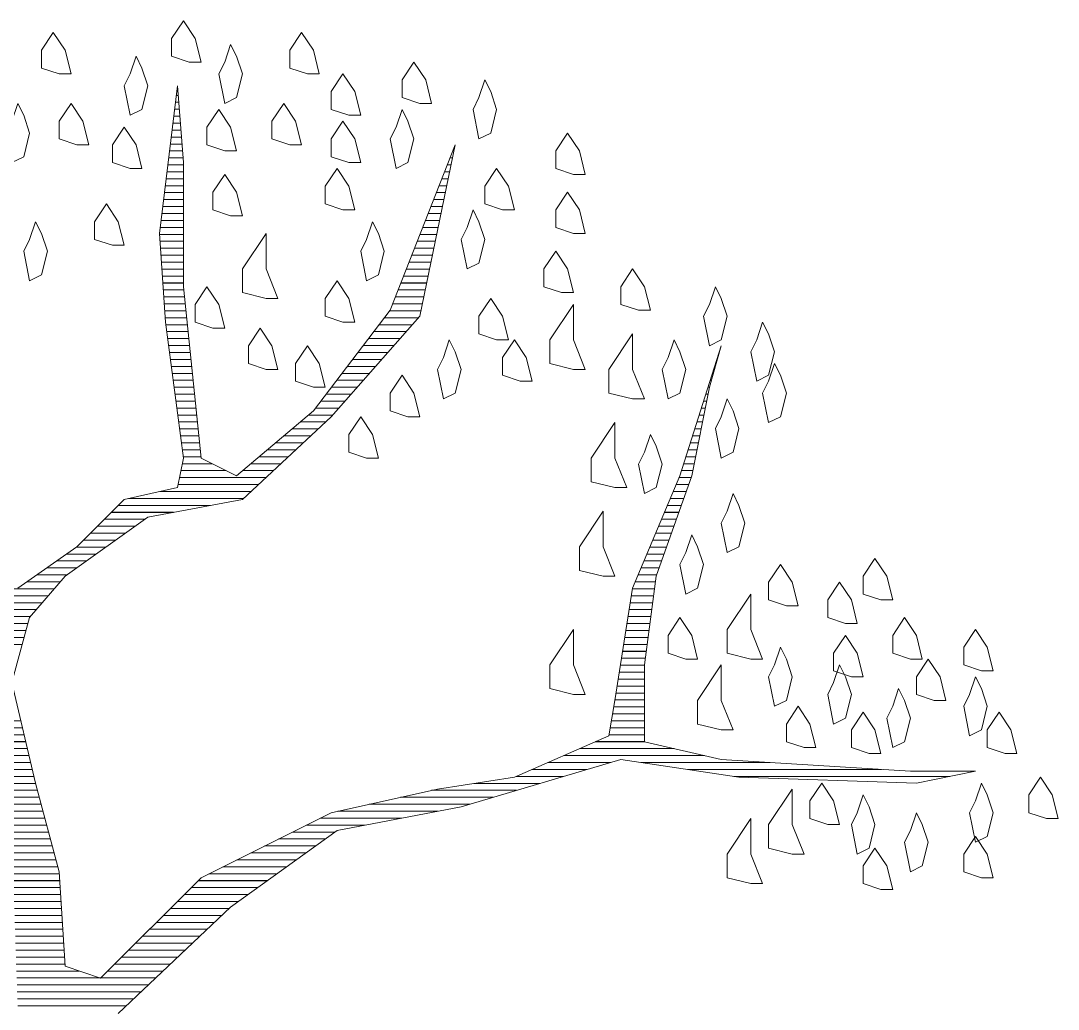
# Model space of a CAD drawing. Header units: centimetres. Extents: x 867 to 19881, y 2761 to 6151.
# Drawn here: x 2343.37 to 2359.68, y 4852 to 4867.54 of the extents above; entities that cross this region are included whole.
import ezdxf

# ---------------------------------------------------------------- set-up
doc = ezdxf.new("R2010")
doc.units = ezdxf.units.CM
doc.layers.add('PLAN TEFRİŞLER', color=7, linetype='Continuous', lineweight=0)

# ---------------------------------------------------------------- blocks, each defined once
blk = doc.blocks.new('*X64-flat-121')
at = {"color": 0}
for p, q in [((2917.25, 2913.46), (2917.37, 2913.46)), ((2917.05, 2911.83), (2917.5, 2911.83)), ((2916.66, 2908.58), (2917.75, 2908.58)), ((2916.86, 2910.2), (2917.62, 2910.2)), ((2916.47, 2906.95), (2917.87, 2906.95)), ((2916.08, 2903.7), (2918.12, 2903.7)), ((2916.27, 2905.32), (2918, 2905.32)), ((2915.88, 2902.07), (2918.25, 2902.07)), ((2915.49, 2898.82), (2918.5, 2898.82)), ((2915.69, 2900.44), (2918.37, 2900.44)), ((2981.78, 2898.82), (2982.05, 2898.82)), ((2915.3, 2897.19), (2918.62, 2897.19)), ((2981.14, 2897.19), (2981.71, 2897.19)), ((2914.91, 2893.94), (2918.71, 2893.94)), ((2915.1, 2895.56), (2918.71, 2895.56)), ((2979.86, 2893.94), (2981.04, 2893.94)), ((2980.5, 2895.56), (2981.37, 2895.56)), ((2914.71, 2892.31), (2918.71, 2892.31)), ((2979.22, 2892.31), (2980.7, 2892.31)), ((2914.52, 2890.68), (2918.71, 2890.68)), ((2978.58, 2890.68), (2980.36, 2890.68)), ((2914.13, 2887.43), (2918.71, 2887.43)), ((2914.32, 2889.06), (2918.71, 2889.06)), ((2977.31, 2887.43), (2979.69, 2887.43)), ((2977.94, 2889.06), (2980.03, 2889.06)), ((2913.93, 2885.8), (2918.71, 2885.8)), ((2976.67, 2885.8), (2979.35, 2885.8)), ((2913.54, 2882.55), (2918.71, 2882.55)), ((2913.74, 2884.18), (2918.71, 2884.18)), ((2975.39, 2882.55), (2978.68, 2882.55)), ((2976.03, 2884.18), (2979.02, 2884.18)), ((2913.35, 2880.92), (2918.71, 2880.92)), ((2974.75, 2880.92), (2978.34, 2880.92)), ((2913.19, 2879.3), (2918.71, 2879.3)), ((2913.3, 2877.67), (2918.71, 2877.67)), ((2973.47, 2877.67), (2977.67, 2877.67)), ((2974.11, 2879.3), (2978.01, 2879.3)), ((2913.41, 2876.04), (2918.71, 2876.04)), ((2972.83, 2876.04), (2977.33, 2876.04)), ((2913.51, 2874.42), (2918.71, 2874.42)), ((2913.62, 2872.79), (2918.71, 2872.79)), ((2971.55, 2872.79), (2976.66, 2872.79)), ((2972.19, 2874.42), (2977, 2874.42)), ((2913.73, 2871.16), (2918.71, 2871.16)), ((2970.92, 2871.16), (2976.32, 2871.16)), ((2913.84, 2869.54), (2918.71, 2869.54)), ((2913.95, 2867.91), (2918.71, 2867.91)), ((2969.64, 2867.91), (2975.65, 2867.91)), ((2970.28, 2869.54), (2975.99, 2869.54)), ((2914.06, 2866.28), (2918.79, 2866.28)), ((2969, 2866.28), (2975.31, 2866.28)), ((2914.16, 2864.66), (2918.96, 2864.66)), ((2914.27, 2863.03), (2919.12, 2863.03)), ((2967.72, 2863.03), (2974.64, 2863.03)), ((2968.36, 2864.66), (2974.98, 2864.66)), ((2914.38, 2861.4), (2919.29, 2861.4)), ((2967.04, 2861.4), (2974.31, 2861.4)), ((2914.49, 2859.78), (2919.46, 2859.78)), ((2914.64, 2858.15), (2919.63, 2858.15)), ((2964.55, 2858.15), (2972.29, 2858.15)), ((2965.79, 2859.78), (2973.73, 2859.78)), ((2914.85, 2856.52), (2919.8, 2856.52)), ((2963.31, 2856.52), (2970.86, 2856.52)), ((2915.06, 2854.9), (2919.97, 2854.9)), ((2915.27, 2853.27), (2920.13, 2853.27)), ((2960.82, 2853.27), (2967.99, 2853.27)), ((2962.06, 2854.9), (2969.42, 2854.9)), ((2915.49, 2851.64), (2920.3, 2851.64)), ((2959.57, 2851.64), (2966.55, 2851.64)), ((3044.09, 2851.64), (3044.14, 2851.64)), ((2915.7, 2850.02), (2920.47, 2850.02)), ((2915.91, 2848.39), (2920.64, 2848.39)), ((2957.09, 2848.39), (2963.68, 2848.39)), ((2958.33, 2850.02), (2965.12, 2850.02)), ((3043.06, 2848.39), (3043.21, 2848.39)), ((3043.57, 2850.02), (3043.68, 2850.02)), ((2916.12, 2846.76), (2920.81, 2846.76)), ((2955.84, 2846.76), (2962.24, 2846.76)), ((3042.54, 2846.76), (3042.75, 2846.76)), ((2916.33, 2845.14), (2920.98, 2845.14)), ((2916.55, 2843.51), (2921.14, 2843.51)), ((2953.36, 2843.51), (2959.37, 2843.51)), ((2954.6, 2845.14), (2960.81, 2845.14)), ((3041.5, 2843.51), (3041.82, 2843.51)), ((3042.02, 2845.14), (3042.28, 2845.14)), ((2916.76, 2841.88), (2921.31, 2841.88)), ((2952.11, 2841.88), (2957.94, 2841.88)), ((3040.99, 2841.88), (3041.5, 2841.88)), ((2916.97, 2840.26), (2921.48, 2840.26)), ((2917.18, 2838.63), (2921.65, 2838.63)), ((2949.62, 2838.63), (2955.07, 2838.63)), ((2950.87, 2840.26), (2956.5, 2840.26)), ((3039.95, 2838.63), (3040.85, 2838.63)), ((3040.47, 2840.26), (3041.17, 2840.26)), ((2917.4, 2837), (2921.82, 2837)), ((2947.96, 2837), (2953.63, 2837)), ((3039.43, 2837), (3040.52, 2837)), ((2917.61, 2835.38), (2921.99, 2835.38)), ((2917.82, 2833.75), (2922.15, 2833.75)), ((2944.12, 2833.75), (2950.22, 2833.75)), ((2946.04, 2835.38), (2951.96, 2835.38)), ((3038.4, 2833.75), (3039.87, 2833.75)), ((3038.92, 2835.38), (3040.2, 2835.38)), ((2918.03, 2832.12), (2922.32, 2832.12)), ((2942.2, 2832.12), (2948.48, 2832.12)), ((3037.88, 2832.12), (3039.54, 2832.12)), ((2918.24, 2830.5), (2922.49, 2830.5)), ((2918.46, 2828.87), (2922.66, 2828.87)), ((2938.35, 2828.87), (2944.99, 2828.87)), ((2940.27, 2830.5), (2946.73, 2830.5)), ((3036.85, 2828.87), (3038.89, 2828.87)), ((3037.36, 2830.5), (3039.22, 2830.5)), ((2918.67, 2827.24), (2922.83, 2827.24)), ((2936.43, 2827.24), (2943.25, 2827.24)), ((3036.33, 2827.24), (3038.57, 2827.24)), ((2918.12, 2823.99), (2928.75, 2823.99)), ((2918.45, 2825.62), (2925.49, 2825.62)), ((2932.58, 2823.99), (2939.76, 2823.99)), ((2934.51, 2825.62), (2941.51, 2825.62)), ((3035.29, 2823.99), (3037.92, 2823.99)), ((3035.81, 2825.62), (3038.24, 2825.62)), ((2917.79, 2822.36), (2938.02, 2822.36)), ((3034.73, 2822.36), (3037.53, 2822.36)), ((2913.24, 2819.11), (2934.53, 2819.11)), ((2917.47, 2820.73), (2936.28, 2820.73)), ((3033.36, 2819.11), (3036.38, 2819.11)), ((3034.05, 2820.73), (3036.95, 2820.73)), ((2905.92, 2817.48), (2932.79, 2817.48)), ((3032.68, 2817.48), (3035.81, 2817.48)), ((2901.85, 2814.23), (2916.43, 2814.23)), ((2903.48, 2815.85), (2925.1, 2815.85)), ((3031.31, 2814.23), (3034.66, 2814.23)), ((3031.99, 2815.85), (3035.23, 2815.85)), ((2900.23, 2812.6), (2909.71, 2812.6)), ((3030.62, 2812.6), (3034.08, 2812.6)), ((2896.97, 2809.35), (2905.16, 2809.35)), ((2898.6, 2810.97), (2907.43, 2810.97)), ((3029.25, 2809.35), (3032.94, 2809.35)), ((3029.94, 2810.97), (3033.51, 2810.97)), ((2895.35, 2807.72), (2902.88, 2807.72)), ((3028.57, 2807.72), (3032.36, 2807.72)), ((2891.36, 2804.47), (2898.32, 2804.47)), ((2893.68, 2806.09), (2900.6, 2806.09)), ((3027.2, 2804.47), (3031.21, 2804.47)), ((3027.88, 2806.09), (3031.79, 2806.09)), ((2889.03, 2802.84), (2896.05, 2802.84)), ((3026.51, 2802.84), (3030.64, 2802.84)), ((2884.39, 2799.59), (2891.49, 2799.59)), ((2886.71, 2801.21), (2893.77, 2801.21)), ((3025.14, 2799.59), (3029.49, 2799.59)), ((3025.83, 2801.21), (3030.06, 2801.21)), ((2882.06, 2797.96), (2889.92, 2797.96)), ((3024.46, 2797.96), (3029.2, 2797.96)), ((2862.04, 2796.33), (2888.53, 2796.33)), ((2862.52, 2794.71), (2887.13, 2794.71)), ((3023.56, 2794.71), (3028.77, 2794.71)), ((3023.82, 2796.33), (3028.99, 2796.33)), ((2862.99, 2793.08), (2885.74, 2793.08)), ((3023.3, 2793.08), (3028.55, 2793.08)), ((2863.47, 2791.45), (2884.35, 2791.45)), ((2863.94, 2789.83), (2882.95, 2789.83)), ((3022.79, 2789.83), (3028.12, 2789.83)), ((3023.05, 2791.45), (3028.34, 2791.45)), ((2864.42, 2788.2), (2882.36, 2788.2)), ((3022.53, 2788.2), (3027.9, 2788.2)), ((2864.9, 2786.57), (2881.92, 2786.57)), ((2865.37, 2784.95), (2881.48, 2784.95)), ((3022.02, 2784.95), (3027.47, 2784.95)), ((3022.28, 2786.57), (3027.68, 2786.57)), ((2865.85, 2783.32), (2881.03, 2783.32)), ((3021.76, 2783.32), (3027.25, 2783.32)), ((3021.25, 2780.07), (3026.82, 2780.07)), ((3021.51, 2781.69), (3027.03, 2781.69)), ((3020.99, 2778.44), (3026.61, 2778.44)), ((3020.48, 2775.19), (3026.61, 2775.19)), ((3020.74, 2776.81), (3026.61, 2776.81)), ((3020.22, 2773.56), (3026.61, 2773.56)), ((3019.71, 2770.31), (3026.61, 2770.31)), ((3019.96, 2771.93), (3026.61, 2771.93)), ((3019.44, 2768.68), (3026.61, 2768.68)), ((2871.09, 2765.43), (2880.69, 2765.43)), ((3018.9, 2765.43), (3026.61, 2765.43)), ((3019.17, 2767.05), (3026.61, 2767.05)), ((2871.56, 2763.8), (2881.08, 2763.8)), ((3018.62, 2763.8), (3026.61, 2763.8)), ((2872.04, 2762.17), (2881.46, 2762.17)), ((2872.51, 2760.55), (2881.84, 2760.55)), ((3015.18, 2760.55), (3026.61, 2760.55)), ((3018.35, 2762.17), (3026.61, 2762.17)), ((2872.99, 2758.92), (2882.23, 2758.92)), ((3011.46, 2758.92), (3033.59, 2758.92)), ((2873.47, 2757.29), (2882.61, 2757.29)), ((2873.94, 2755.67), (2882.99, 2755.67)), ((3004.03, 2755.67), (3018.66, 2755.67)), ((3007.75, 2757.29), (3040.64, 2757.29)), ((3025.84, 2755.67), (3056.03, 2755.67)), ((2874.42, 2754.04), (2883.37, 2754.04)), ((3000.31, 2754.04), (3013.17, 2754.04)), ((3036.69, 2754.04), (3082.06, 2754.04)), ((2874.89, 2752.41), (2883.76, 2752.41)), ((2875.37, 2750.79), (2884.14, 2750.79)), ((2986.79, 2750.79), (3002.19, 2750.79)), ((2996.59, 2752.41), (3007.68, 2752.41)), ((3047.53, 2752.41), (3098.07, 2752.41)), ((2875.85, 2749.16), (2884.57, 2749.16)), ((2976.82, 2749.16), (2996.7, 2749.16)), ((2876.32, 2747.53), (2885.01, 2747.53)), ((2876.8, 2745.91), (2885.44, 2745.91)), ((2962.18, 2745.91), (2985.72, 2745.91)), ((2969.5, 2747.53), (2991.21, 2747.53)), ((2877.27, 2744.28), (2885.88, 2744.28)), ((2954.86, 2744.28), (2978.29, 2744.28)), ((2877.75, 2742.65), (2886.31, 2742.65)), ((2878.23, 2741.03), (2886.74, 2741.03)), ((2947.48, 2741.03), (2961.21, 2741.03)), ((2950.74, 2742.65), (2969.75, 2742.65)), ((2878.6, 2739.4), (2887.18, 2739.4)), ((2944.23, 2739.4), (2954.15, 2739.4)), ((2878.66, 2737.77), (2887.61, 2737.77)), ((2878.71, 2736.15), (2888.05, 2736.15)), ((2937.72, 2736.15), (2949.64, 2736.15)), ((2940.98, 2737.77), (2951.9, 2737.77)), ((2878.77, 2734.52), (2888.48, 2734.52)), ((2934.47, 2734.52), (2947.39, 2734.52)), ((2878.82, 2732.89), (2888.91, 2732.89)), ((2878.88, 2731.27), (2889.35, 2731.27)), ((2927.96, 2731.27), (2942.89, 2731.27)), ((2931.22, 2732.89), (2945.14, 2732.89)), ((2878.93, 2729.64), (2889.69, 2729.64)), ((2924.71, 2729.64), (2940.63, 2729.64)), ((2878.98, 2728.01), (2889.79, 2728.01)), ((2922.16, 2728.01), (2938.38, 2728.01)), ((2879.04, 2726.39), (2889.89, 2726.39)), ((2879.09, 2724.76), (2889.99, 2724.76)), ((2918.9, 2724.76), (2933.88, 2724.76)), ((2920.53, 2726.39), (2936.13, 2726.39)), ((2879.15, 2723.13), (2890.09, 2723.13)), ((2917.28, 2723.13), (2931.62, 2723.13)), ((2879.2, 2721.5), (2890.2, 2721.5)), ((2879.25, 2719.88), (2890.3, 2719.88)), ((2914.02, 2719.88), (2927.75, 2719.88)), ((2915.65, 2721.5), (2929.47, 2721.5)), ((2879.31, 2718.25), (2890.4, 2718.25)), ((2912.4, 2718.25), (2926.03, 2718.25)), ((2879.36, 2716.62), (2890.5, 2716.62)), ((2879.42, 2715), (2890.6, 2715)), ((2909.14, 2715), (2922.6, 2715)), ((2910.77, 2716.62), (2924.32, 2716.62)), ((2879.47, 2713.37), (2890.7, 2713.37)), ((2907.52, 2713.37), (2920.88, 2713.37)), ((2879.53, 2711.74), (2890.81, 2711.74)), ((2879.58, 2710.12), (2890.91, 2710.12)), ((2904.26, 2710.12), (2917.45, 2710.12)), ((2905.89, 2711.74), (2919.17, 2711.74)), ((2879.63, 2708.49), (2891.01, 2708.49)), ((2902.64, 2708.49), (2915.73, 2708.49)), ((2879.69, 2706.86), (2894.34, 2706.86)), ((2879.74, 2705.24), (2899.22, 2705.24)), ((2899.38, 2705.24), (2912.3, 2705.24)), ((2901.01, 2706.86), (2914.01, 2706.86)), ((2879.8, 2703.61), (2910.58, 2703.61)), ((2879.85, 2701.98), (2908.86, 2701.98)), ((2879.91, 2700.36), (2907.15, 2700.36)), ((2879.96, 2698.73), (2905.43, 2698.73))]:
    blk.add_line(p, q, dxfattribs=at)
blk = doc.blocks.new('*X20')
at = {"color": 0}
for p, q in [((17.9333, 17.91), (17.9341, 17.91)), ((17.9321, 17.9), (17.9348, 17.9)), ((17.9297, 17.88), (17.9364, 17.88)), ((17.9309, 17.89), (17.9356, 17.89)), ((17.9285, 17.87), (17.9371, 17.87)), ((17.9261, 17.85), (17.9387, 17.85)), ((17.9273, 17.86), (17.9379, 17.86)), ((17.9249, 17.84), (17.9395, 17.84)), ((17.9225, 17.82), (17.941, 17.82)), ((17.9237, 17.83), (17.9402, 17.83)), ((18.33, 17.82), (18.3316, 17.82)), ((17.9213, 17.81), (17.9418, 17.81)), ((18.3261, 17.81), (18.3296, 17.81)), ((17.9189, 17.79), (17.9423, 17.79)), ((17.9201, 17.8), (17.9423, 17.8)), ((18.3182, 17.79), (18.3254, 17.79)), ((18.3221, 17.8), (18.3275, 17.8)), ((17.9177, 17.78), (17.9423, 17.78)), ((18.3143, 17.78), (18.3234, 17.78)), ((17.9165, 17.77), (17.9423, 17.77)), ((18.3104, 17.77), (18.3213, 17.77)), ((17.9141, 17.75), (17.9423, 17.75)), ((17.9153, 17.76), (17.9423, 17.76)), ((18.3025, 17.75), (18.3171, 17.75)), ((18.3064, 17.76), (18.3192, 17.76)), ((17.9129, 17.74), (17.9423, 17.74)), ((18.2986, 17.74), (18.3151, 17.74)), ((17.9105, 17.72), (17.9423, 17.72)), ((17.9117, 17.73), (17.9423, 17.73)), ((18.2907, 17.72), (18.3109, 17.72)), ((18.2946, 17.73), (18.313, 17.73)), ((17.9093, 17.71), (17.9423, 17.71)), ((18.2868, 17.71), (18.3089, 17.71)), ((17.9083, 17.7), (17.9423, 17.7)), ((17.909, 17.69), (17.9423, 17.69)), ((18.2789, 17.69), (18.3047, 17.69)), ((18.2829, 17.7), (18.3068, 17.7)), ((17.9097, 17.68), (17.9423, 17.68)), ((18.275, 17.68), (18.3027, 17.68)), ((17.9103, 17.67), (17.9423, 17.67)), ((17.911, 17.66), (17.9423, 17.66)), ((18.2671, 17.66), (18.2985, 17.66)), ((18.2711, 17.67), (18.3006, 17.67)), ((17.9117, 17.65), (17.9423, 17.65)), ((18.2632, 17.65), (18.2965, 17.65)), ((17.9123, 17.64), (17.9423, 17.64)), ((17.913, 17.63), (17.9423, 17.63)), ((18.2554, 17.63), (18.2923, 17.63)), ((18.2593, 17.64), (18.2944, 17.64)), ((17.9137, 17.62), (17.9428, 17.62)), ((18.2514, 17.62), (18.2903, 17.62)), ((17.9143, 17.61), (17.9438, 17.61)), ((17.915, 17.6), (17.9448, 17.6)), ((18.2436, 17.6), (18.2861, 17.6)), ((18.2475, 17.61), (18.2882, 17.61)), ((17.9157, 17.59), (17.9459, 17.59)), ((18.2394, 17.59), (18.284, 17.59)), ((17.9163, 17.58), (17.9469, 17.58)), ((17.9172, 17.57), (17.9479, 17.57)), ((18.2241, 17.57), (18.2717, 17.57)), ((18.2317, 17.58), (18.2805, 17.58)), ((17.9186, 17.56), (17.949, 17.56)), ((18.2164, 17.56), (18.2628, 17.56)), ((17.9199, 17.55), (17.95, 17.55)), ((17.9212, 17.54), (17.951, 17.54)), ((18.2011, 17.54), (18.2452, 17.54)), ((18.2088, 17.55), (18.254, 17.55)), ((17.9225, 17.53), (17.9521, 17.53)), ((18.1935, 17.53), (18.2364, 17.53)), ((18.7131, 17.53), (18.7134, 17.53)), ((17.9238, 17.52), (17.9531, 17.52)), ((17.9251, 17.51), (17.9541, 17.51)), ((18.1782, 17.51), (18.2187, 17.51)), ((18.1858, 17.52), (18.2276, 17.52)), ((18.7067, 17.51), (18.7077, 17.51)), ((18.7099, 17.52), (18.7105, 17.52)), ((17.9264, 17.5), (17.9552, 17.5)), ((18.1706, 17.5), (18.2099, 17.5)), ((18.7035, 17.5), (18.7048, 17.5)), ((17.9277, 17.49), (17.9562, 17.49)), ((17.929, 17.48), (17.9572, 17.48)), ((18.1553, 17.48), (18.1923, 17.48)), ((18.1629, 17.49), (18.2011, 17.49)), ((18.6971, 17.48), (18.6991, 17.48)), ((18.7003, 17.49), (18.7019, 17.49)), ((17.9303, 17.47), (17.9583, 17.47)), ((18.1476, 17.47), (18.1834, 17.47)), ((18.694, 17.47), (18.6971, 17.47)), ((17.9316, 17.46), (17.9593, 17.46)), ((17.9329, 17.45), (17.9604, 17.45)), ((18.1323, 17.45), (18.1658, 17.45)), ((18.14, 17.46), (18.1746, 17.46)), ((18.6876, 17.45), (18.6931, 17.45)), ((18.6908, 17.46), (18.6951, 17.46)), ((17.9342, 17.44), (17.9614, 17.44)), ((18.1221, 17.44), (18.157, 17.44)), ((18.6844, 17.44), (18.6911, 17.44)), ((17.9355, 17.43), (17.9624, 17.43)), ((17.9368, 17.42), (17.9635, 17.42)), ((18.0985, 17.42), (18.136, 17.42)), ((18.1103, 17.43), (18.1467, 17.43)), ((18.6781, 17.42), (18.6871, 17.42)), ((18.6812, 17.43), (18.6891, 17.43)), ((17.9381, 17.41), (17.9645, 17.41)), ((18.0867, 17.41), (18.1253, 17.41)), ((18.6749, 17.41), (18.6851, 17.41)), ((17.9394, 17.4), (17.9655, 17.4)), ((17.9407, 17.39), (17.9666, 17.39)), ((18.063, 17.39), (18.1038, 17.39)), ((18.0748, 17.4), (18.1146, 17.4)), ((18.6685, 17.39), (18.6811, 17.39)), ((18.6717, 17.4), (18.6831, 17.4)), ((17.942, 17.38), (17.9676, 17.38)), ((18.0512, 17.38), (18.0931, 17.38)), ((18.6653, 17.38), (18.6791, 17.38)), ((17.9387, 17.36), (18.004, 17.36)), ((17.9407, 17.37), (17.984, 17.37)), ((18.0276, 17.36), (18.0717, 17.36)), ((18.0394, 17.37), (18.0824, 17.37)), ((18.659, 17.36), (18.6751, 17.36)), ((18.6621, 17.37), (18.6771, 17.37)), ((17.9367, 17.35), (18.061, 17.35)), ((18.6555, 17.35), (18.6727, 17.35)), ((17.9087, 17.33), (18.0396, 17.33)), ((17.9347, 17.34), (18.0503, 17.34)), ((18.6471, 17.33), (18.6656, 17.33)), ((18.6513, 17.34), (18.6692, 17.34)), ((17.8637, 17.32), (18.0288, 17.32)), ((18.6429, 17.32), (18.6621, 17.32)), ((17.8387, 17.3), (17.9283, 17.3)), ((17.8487, 17.31), (17.9816, 17.31)), ((18.6345, 17.3), (18.6551, 17.3)), ((18.6387, 17.31), (18.6586, 17.31)), ((17.8287, 17.29), (17.887, 17.29)), ((18.6303, 17.29), (18.6515, 17.29)), ((17.8087, 17.27), (17.859, 17.27)), ((17.8187, 17.28), (17.873, 17.28)), ((18.6218, 17.27), (18.6445, 17.27)), ((18.626, 17.28), (18.648, 17.28)), ((17.7987, 17.26), (17.845, 17.26)), ((18.6176, 17.26), (18.6409, 17.26)), ((17.7741, 17.24), (17.817, 17.24)), ((17.7884, 17.25), (17.831, 17.25)), ((18.6092, 17.24), (18.6339, 17.24)), ((18.6134, 17.25), (18.6374, 17.25)), ((17.7599, 17.23), (17.803, 17.23)), ((18.605, 17.23), (18.6303, 17.23)), ((17.7313, 17.21), (17.775, 17.21)), ((17.7456, 17.22), (17.789, 17.22)), ((18.5966, 17.21), (18.6233, 17.21)), ((18.6008, 17.22), (18.6268, 17.22)), ((17.717, 17.2), (17.7653, 17.2)), ((18.5924, 17.2), (18.6215, 17.2)), ((17.5939, 17.19), (17.7568, 17.19)), ((17.5968, 17.18), (17.7482, 17.18)), ((18.5868, 17.18), (18.6189, 17.18)), ((18.5884, 17.19), (18.6202, 17.19)), ((17.5998, 17.17), (17.7396, 17.17)), ((18.5853, 17.17), (18.6175, 17.17)), ((17.6027, 17.16), (17.731, 17.16)), ((17.6056, 17.15), (17.7225, 17.15)), ((18.5821, 17.15), (18.6149, 17.15)), ((18.5837, 17.16), (18.6162, 17.16)), ((17.6085, 17.14), (17.7189, 17.14)), ((18.5805, 17.14), (18.6135, 17.14)), ((17.6115, 17.13), (17.7161, 17.13)), ((17.6144, 17.12), (17.7134, 17.12)), ((18.5774, 17.12), (18.6109, 17.12)), ((18.5789, 17.13), (18.6122, 17.13)), ((17.6173, 17.11), (17.7107, 17.11)), ((18.5758, 17.11), (18.6095, 17.11)), ((18.5726, 17.09), (18.6069, 17.09)), ((18.5742, 17.1), (18.6082, 17.1)), ((18.571, 17.08), (18.6056, 17.08)), ((18.5679, 17.06), (18.6056, 17.06)), ((18.5695, 17.07), (18.6056, 17.07)), ((18.5663, 17.05), (18.6056, 17.05)), ((18.5632, 17.03), (18.6056, 17.03)), ((18.5647, 17.04), (18.6056, 17.04)), ((18.5615, 17.02), (18.6056, 17.02)), ((17.6495, 17), (17.7086, 17)), ((18.5582, 17), (18.6056, 17)), ((18.5598, 17.01), (18.6056, 17.01)), ((17.6524, 16.99), (17.7109, 16.99)), ((18.5565, 16.99), (18.6056, 16.99)), ((17.6554, 16.98), (17.7133, 16.98)), ((17.6583, 16.97), (17.7156, 16.97)), ((18.5353, 16.97), (18.6056, 16.97)), ((18.5548, 16.98), (18.6056, 16.98)), ((17.6612, 16.96), (17.718, 16.96)), ((18.5125, 16.96), (18.6485, 16.96)), ((17.6642, 16.95), (17.7204, 16.95)), ((17.6671, 16.94), (17.7227, 16.94)), ((18.4668, 16.94), (18.5567, 16.94)), ((18.4896, 16.95), (18.6918, 16.95)), ((18.6009, 16.94), (18.7864, 16.94)), ((17.67, 16.93), (17.7251, 16.93)), ((18.4439, 16.93), (18.523, 16.93)), ((18.6675, 16.93), (18.9464, 16.93)), ((17.6729, 16.92), (17.7274, 16.92)), ((17.6759, 16.91), (17.7298, 16.91)), ((18.3608, 16.91), (18.4555, 16.91)), ((18.4211, 16.92), (18.4892, 16.92)), ((18.7342, 16.92), (19.0449, 16.92)), ((17.6788, 16.9), (17.7324, 16.9)), ((18.2995, 16.9), (18.4217, 16.9)), ((17.6817, 16.89), (17.7351, 16.89)), ((17.6846, 16.88), (17.7378, 16.88)), ((18.2095, 16.88), (18.3542, 16.88)), ((18.2545, 16.89), (18.388, 16.89)), ((17.6876, 16.87), (17.7404, 16.87)), ((18.1645, 16.87), (18.3086, 16.87)), ((17.6905, 16.86), (17.7431, 16.86)), ((17.6934, 16.85), (17.7458, 16.85)), ((18.1192, 16.85), (18.2036, 16.85)), ((18.1392, 16.86), (18.2561, 16.86)), ((17.6957, 16.84), (17.7484, 16.84)), ((18.0992, 16.84), (18.1601, 16.84)), ((17.6961, 16.83), (17.7511, 16.83)), ((17.6964, 16.82), (17.7538, 16.82)), ((18.0592, 16.82), (18.1324, 16.82)), ((18.0792, 16.83), (18.1463, 16.83)), ((17.6967, 16.81), (17.7564, 16.81)), ((18.0392, 16.81), (18.1186, 16.81)), ((17.6971, 16.8), (17.7591, 16.8)), ((17.6974, 16.79), (17.7618, 16.79)), ((17.9992, 16.79), (18.0909, 16.79)), ((18.0192, 16.8), (18.1047, 16.8)), ((17.6977, 16.78), (17.7639, 16.78)), ((17.9792, 16.78), (18.0771, 16.78)), ((17.6981, 16.77), (17.7645, 16.77)), ((17.9635, 16.77), (18.0632, 16.77)), ((17.6984, 16.76), (17.7651, 16.76)), ((17.6987, 16.75), (17.7657, 16.75)), ((17.9435, 16.75), (18.0355, 16.75)), ((17.9535, 16.76), (18.0494, 16.76)), ((17.6991, 16.74), (17.7664, 16.74)), ((17.9335, 16.74), (18.0217, 16.74)), ((17.6994, 16.73), (17.767, 16.73)), ((17.6997, 16.72), (17.7676, 16.72)), ((17.9135, 16.72), (17.9979, 16.72)), ((17.9235, 16.73), (18.0084, 16.73)), ((17.7001, 16.71), (17.7682, 16.71)), ((17.9035, 16.71), (17.9873, 16.71)), ((17.7004, 16.7), (17.7689, 16.7)), ((17.7007, 16.69), (17.7695, 16.69)), ((17.8835, 16.69), (17.9662, 16.69)), ((17.8935, 16.7), (17.9768, 16.7)), ((17.7011, 16.68), (17.7701, 16.68)), ((17.8735, 16.68), (17.9556, 16.68)), ((17.7014, 16.67), (17.7707, 16.67)), ((17.7017, 16.66), (17.7714, 16.66)), ((17.8535, 16.66), (17.9345, 16.66)), ((17.8635, 16.67), (17.9451, 16.67)), ((17.7021, 16.65), (17.772, 16.65)), ((17.8435, 16.65), (17.924, 16.65)), ((17.7024, 16.64), (17.7924, 16.64)), ((17.7027, 16.63), (17.8224, 16.63)), ((17.8235, 16.63), (17.9029, 16.63)), ((17.8335, 16.64), (17.9134, 16.64)), ((17.7031, 16.62), (17.8923, 16.62)), ((17.7034, 16.61), (17.8818, 16.61)), ((17.7037, 16.6), (17.8712, 16.6)), ((17.7041, 16.59), (17.8606, 16.59))]:
    blk.add_line(p, q, dxfattribs=at)

msp = doc.modelspace()

# ---------------------------------------------------------------- linework, layer by layer
at = {"layer": 'PLAN TEFRİŞLER', "color": 252, "lineweight": 0, "true_color": 0x939598}
for p, q in [((2345.833, 4866.515, -88.629), (2345.554, 4864.192, -88.629)), ((2345.833, 4866.515), (2345.554, 4864.192)), ((2345.926, 4865.307, -88.629), (2345.833, 4866.515, -88.629)), ((2345.926, 4865.307), (2345.833, 4866.515)), ((2350.199, 4865.586, -88.629), (2349.177, 4862.985, -88.629)), ((2350.199, 4865.586), (2349.177, 4862.985)), ((2349.642, 4862.892, -88.629), (2350.199, 4865.586, -88.629)), ((2349.642, 4862.892), (2350.199, 4865.586)), ((2345.926, 4863.356, -88.629), (2345.926, 4865.307, -88.629)), ((2345.926, 4863.356), (2345.926, 4865.307)), ((2345.554, 4864.192, -88.629), (2345.647, 4862.799, -88.629)), ((2345.554, 4864.192), (2345.647, 4862.799)), ((2346.204, 4860.662, -88.629), (2345.926, 4863.356, -88.629)), ((2346.204, 4860.662), (2345.926, 4863.356)), ((2349.177, 4862.985, -88.629), (2347.97, 4861.405, -88.629)), ((2349.177, 4862.985), (2347.97, 4861.405)), ((2348.248, 4861.312, -88.629), (2349.642, 4862.892, -88.629)), ((2348.248, 4861.312), (2349.642, 4862.892)), ((2345.647, 4862.799, -88.629), (2345.926, 4860.662, -88.629)), ((2345.647, 4862.799), (2345.926, 4860.662)), ((2354.38, 4862.427, -88.629), (2353.729, 4860.383, -88.629)), ((2354.38, 4862.427), (2353.729, 4860.383)), ((2354.194, 4861.777, -88.629), (2354.38, 4862.427, -88.629)), ((2354.194, 4861.777), (2354.38, 4862.427)), ((2353.915, 4860.383, -88.629), (2354.194, 4861.777, -88.629)), ((2353.915, 4860.383), (2354.194, 4861.777)), ((2347.97, 4861.405, -88.629), (2346.762, 4860.383, -88.629)), ((2347.97, 4861.405), (2346.762, 4860.383)), ((2346.855, 4860.012, -88.629), (2348.248, 4861.312, -88.629)), ((2346.855, 4860.012), (2348.248, 4861.312)), ((2345.926, 4860.662, -88.629), (2345.833, 4860.198, -88.629)), ((2345.926, 4860.662), (2345.833, 4860.198)), ((2346.762, 4860.383, -88.629), (2346.204, 4860.662, -88.629)), ((2346.762, 4860.383), (2346.204, 4860.662)), ((2353.729, 4860.383, -88.629), (2352.986, 4858.618, -88.629)), ((2353.729, 4860.383), (2352.986, 4858.618)), ((2353.358, 4858.804, -88.629), (2353.915, 4860.383, -88.629)), ((2353.358, 4858.804), (2353.915, 4860.383)), ((2345.833, 4860.198, -88.629), (2344.997, 4860.012, -88.629)), ((2345.833, 4860.198), (2344.997, 4860.012)), ((2344.997, 4860.012, -88.629), (2344.254, 4859.269, -88.629)), ((2344.997, 4860.012), (2344.254, 4859.269)), ((2345.368, 4859.733, -88.629), (2346.855, 4860.012, -88.629)), ((2345.368, 4859.733), (2346.855, 4860.012)), ((2344.068, 4858.804, -88.629), (2345.368, 4859.733, -88.629)), ((2344.068, 4858.804), (2345.368, 4859.733)), ((2344.254, 4859.269, -88.629), (2343.325, 4858.618, -88.629)), ((2344.254, 4859.269), (2343.325, 4858.618)), ((2343.51, 4858.154, -88.629), (2344.068, 4858.804, -88.629)), ((2343.51, 4858.154), (2344.068, 4858.804)), ((2353.172, 4857.411, -88.629), (2353.358, 4858.804, -88.629)), ((2353.172, 4857.411), (2353.358, 4858.804)), ((2352.986, 4858.618, -88.629), (2352.708, 4856.853, -88.629)), ((2352.986, 4858.618), (2352.708, 4856.853)), ((2343.232, 4857.132, -88.629), (2343.51, 4858.154, -88.629)), ((2343.232, 4857.132), (2343.51, 4858.154)), ((2353.172, 4856.203, -88.629), (2353.172, 4857.411, -88.629)), ((2353.172, 4856.203), (2353.172, 4857.411)), ((2343.603, 4855.552, -88.629), (2343.232, 4857.132, -88.629)), ((2343.603, 4855.552), (2343.232, 4857.132)), ((2352.708, 4856.853, -88.629), (2352.615, 4856.296, -88.629)), ((2352.708, 4856.853), (2352.615, 4856.296)), ((2352.615, 4856.296, -88.629), (2351.128, 4855.645, -88.629)), ((2352.615, 4856.296), (2351.128, 4855.645)), ((2354.38, 4855.924, -88.629), (2353.172, 4856.203, -88.629)), ((2354.38, 4855.924), (2353.172, 4856.203)), ((2350.292, 4855.181, -88.629), (2352.8, 4855.924, -88.629)), ((2350.292, 4855.181), (2352.8, 4855.924)), ((2352.8, 4855.924, -88.629), (2354.658, 4855.645, -88.629)), ((2352.8, 4855.924), (2354.658, 4855.645)), ((2357.353, 4855.738, -88.629), (2354.38, 4855.924, -88.629)), ((2357.353, 4855.738), (2354.38, 4855.924)), ((2358.374, 4855.738, -88.629), (2357.353, 4855.738, -88.629)), ((2358.374, 4855.738), (2357.353, 4855.738)), ((2357.445, 4855.552, -88.629), (2358.374, 4855.738, -88.629)), ((2357.445, 4855.552), (2358.374, 4855.738)), ((2343.975, 4854.159, -88.629), (2343.603, 4855.552, -88.629)), ((2343.975, 4854.159), (2343.603, 4855.552)), ((2351.128, 4855.645, -88.629), (2349.92, 4855.46, -88.629)), ((2351.128, 4855.645), (2349.92, 4855.46)), ((2354.658, 4855.645, -88.629), (2357.445, 4855.552, -88.629)), ((2354.658, 4855.645), (2357.445, 4855.552)), ((2349.92, 4855.46, -88.629), (2348.248, 4855.088, -88.629)), ((2349.92, 4855.46), (2348.248, 4855.088)), ((2348.341, 4854.809, -88.629), (2350.292, 4855.181, -88.629)), ((2348.341, 4854.809), (2350.292, 4855.181)), ((2348.248, 4855.088, -88.629), (2346.204, 4854.066, -88.629)), ((2348.248, 4855.088), (2346.204, 4854.066)), ((2346.669, 4853.602, -88.629), (2348.341, 4854.809, -88.629)), ((2346.669, 4853.602), (2348.341, 4854.809)), ((2344.068, 4852.673, -88.629), (2343.975, 4854.159, -88.629)), ((2344.068, 4852.673), (2343.975, 4854.159)), ((2346.204, 4854.066, -88.629), (2344.625, 4852.487, -88.629)), ((2346.204, 4854.066), (2344.625, 4852.487)), ((2344.904, 4851.929, -88.629), (2346.669, 4853.602, -88.629)), ((2344.904, 4851.929), (2346.669, 4853.602)), ((2344.625, 4852.487, -88.629), (2344.068, 4852.673, -88.629)), ((2344.625, 4852.487), (2344.068, 4852.673))]:
    msp.add_line(p, q, dxfattribs=at)
at = {"layer": 'PLAN TEFRİŞLER', "color": 252, "lineweight": 0, "true_color": 0x939598, "elevation": -88.629}
for points in [[(2346.019, 4866.887), (2345.74, 4866.979), (2345.74, 4867.258), (2345.926, 4867.537), (2346.112, 4867.258), (2346.204, 4866.887)], [(2343.975, 4866.701), (2343.696, 4866.794), (2343.696, 4867.072), (2343.882, 4867.351), (2344.068, 4867.072), (2344.161, 4866.701)], [(2347.877, 4866.701), (2347.598, 4866.794), (2347.598, 4867.072), (2347.784, 4867.351), (2347.97, 4867.072), (2348.062, 4866.701)], [(2346.576, 4866.887), (2346.483, 4866.701), (2346.576, 4866.236), (2346.762, 4866.329), (2346.855, 4866.701), (2346.762, 4866.979), (2346.669, 4867.165)], [(2345.09, 4866.701), (2344.997, 4866.515), (2345.09, 4866.05), (2345.275, 4866.143), (2345.368, 4866.515), (2345.275, 4866.794), (2345.183, 4866.979)], [(2349.642, 4866.236), (2349.363, 4866.329), (2349.363, 4866.608), (2349.549, 4866.887), (2349.735, 4866.608), (2349.828, 4866.236)], [(2348.527, 4866.05), (2348.248, 4866.143), (2348.248, 4866.422), (2348.434, 4866.701), (2348.62, 4866.422), (2348.713, 4866.05)], [(2350.571, 4866.329), (2350.478, 4866.143), (2350.571, 4865.679), (2350.757, 4865.772), (2350.849, 4866.143), (2350.757, 4866.422), (2350.664, 4866.608)], [(2343.232, 4865.958), (2343.139, 4865.772), (2343.232, 4865.307), (2343.417, 4865.4), (2343.51, 4865.772), (2343.417, 4866.05), (2343.325, 4866.236)], [(2344.254, 4865.586), (2343.975, 4865.679), (2343.975, 4865.958), (2344.161, 4866.236), (2344.346, 4865.958), (2344.439, 4865.586)], [(2346.576, 4865.493), (2346.297, 4865.586), (2346.297, 4865.865), (2346.483, 4866.143), (2346.669, 4865.865), (2346.762, 4865.493)], [(2347.598, 4865.586), (2347.319, 4865.679), (2347.319, 4865.958), (2347.505, 4866.236), (2347.691, 4865.958), (2347.784, 4865.586)], [(2349.27, 4865.865), (2349.177, 4865.679), (2349.27, 4865.214), (2349.456, 4865.307), (2349.549, 4865.679), (2349.456, 4865.958), (2349.363, 4866.143)], [(2348.527, 4865.307), (2348.248, 4865.4), (2348.248, 4865.679), (2348.434, 4865.958), (2348.62, 4865.679), (2348.713, 4865.307)], [(2345.09, 4865.214), (2344.811, 4865.307), (2344.811, 4865.586), (2344.997, 4865.865), (2345.183, 4865.586), (2345.275, 4865.214)], [(2352.057, 4865.121), (2351.778, 4865.214), (2351.778, 4865.493), (2351.964, 4865.772), (2352.15, 4865.493), (2352.243, 4865.121)], [(2346.669, 4864.471), (2346.39, 4864.564), (2346.39, 4864.843), (2346.576, 4865.121), (2346.762, 4864.843), (2346.855, 4864.471)], [(2348.434, 4864.564), (2348.155, 4864.657), (2348.155, 4864.936), (2348.341, 4865.214), (2348.527, 4864.936), (2348.62, 4864.564)], [(2350.942, 4864.564), (2350.664, 4864.657), (2350.664, 4864.936), (2350.849, 4865.214), (2351.035, 4864.936), (2351.128, 4864.564)], [(2352.057, 4864.192), (2351.778, 4864.285), (2351.778, 4864.564), (2351.964, 4864.843), (2352.15, 4864.564), (2352.243, 4864.192)], [(2344.811, 4864.007), (2344.532, 4864.099), (2344.532, 4864.378), (2344.718, 4864.657), (2344.904, 4864.378), (2344.997, 4864.007)], [(2350.385, 4864.285), (2350.292, 4864.099), (2350.385, 4863.635), (2350.571, 4863.728), (2350.664, 4864.099), (2350.571, 4864.378), (2350.478, 4864.564)], [(2343.51, 4864.099), (2343.417, 4863.914), (2343.51, 4863.449), (2343.696, 4863.542), (2343.789, 4863.914), (2343.696, 4864.192), (2343.603, 4864.378)], [(2348.806, 4864.099), (2348.713, 4863.914), (2348.806, 4863.449), (2348.991, 4863.542), (2349.084, 4863.914), (2348.991, 4864.192), (2348.899, 4864.378)], [(2347.226, 4863.17), (2346.855, 4863.263), (2346.855, 4863.635), (2347.226, 4864.192), (2347.226, 4863.635), (2347.412, 4863.17)], [(2351.871, 4863.263), (2351.593, 4863.356), (2351.593, 4863.635), (2351.778, 4863.914), (2351.964, 4863.635), (2352.057, 4863.263)], [(2353.079, 4862.985), (2352.8, 4863.078), (2352.8, 4863.356), (2352.986, 4863.635), (2353.172, 4863.356), (2353.265, 4862.985)], [(2346.39, 4862.706), (2346.112, 4862.799), (2346.112, 4863.078), (2346.297, 4863.356), (2346.483, 4863.078), (2346.576, 4862.706)], [(2348.434, 4862.799), (2348.155, 4862.892), (2348.155, 4863.17), (2348.341, 4863.449), (2348.527, 4863.17), (2348.62, 4862.799)], [(2354.194, 4863.078), (2354.101, 4862.892), (2354.194, 4862.427), (2354.38, 4862.52), (2354.473, 4862.892), (2354.38, 4863.17), (2354.287, 4863.356)], [(2350.849, 4862.52), (2350.571, 4862.613), (2350.571, 4862.892), (2350.757, 4863.17), (2350.942, 4862.892), (2351.035, 4862.52)], [(2352.057, 4862.056), (2351.686, 4862.149), (2351.686, 4862.52), (2352.057, 4863.078), (2352.057, 4862.52), (2352.243, 4862.056)], [(2347.226, 4862.056), (2346.948, 4862.149), (2346.948, 4862.427), (2347.133, 4862.706), (2347.319, 4862.427), (2347.412, 4862.056)], [(2354.937, 4862.52), (2354.844, 4862.334), (2354.937, 4861.87), (2355.123, 4861.963), (2355.216, 4862.334), (2355.123, 4862.613), (2355.03, 4862.799)], [(2350.013, 4862.241), (2349.92, 4862.056), (2350.013, 4861.591), (2350.199, 4861.684), (2350.292, 4862.056), (2350.199, 4862.334), (2350.106, 4862.52)], [(2351.221, 4861.87), (2350.942, 4861.963), (2350.942, 4862.241), (2351.128, 4862.52), (2351.314, 4862.241), (2351.407, 4861.87)], [(2352.986, 4861.591), (2352.615, 4861.684), (2352.615, 4862.056), (2352.986, 4862.613), (2352.986, 4862.056), (2353.172, 4861.591)], [(2353.544, 4862.241), (2353.451, 4862.056), (2353.544, 4861.591), (2353.729, 4861.684), (2353.822, 4862.056), (2353.729, 4862.334), (2353.637, 4862.52)], [(2347.97, 4861.777), (2347.691, 4861.87), (2347.691, 4862.149), (2347.877, 4862.427), (2348.062, 4862.149), (2348.155, 4861.777)], [(2355.123, 4861.87), (2355.03, 4861.684), (2355.123, 4861.22), (2355.309, 4861.312), (2355.402, 4861.684), (2355.309, 4861.963), (2355.216, 4862.149)], [(2349.456, 4861.312), (2349.177, 4861.405), (2349.177, 4861.684), (2349.363, 4861.963), (2349.549, 4861.684), (2349.642, 4861.312)], [(2354.38, 4861.312), (2354.287, 4861.127), (2354.38, 4860.662), (2354.566, 4860.755), (2354.658, 4861.127), (2354.566, 4861.405), (2354.473, 4861.591)], [(2348.806, 4860.662), (2348.527, 4860.755), (2348.527, 4861.034), (2348.713, 4861.312), (2348.899, 4861.034), (2348.991, 4860.662)], [(2352.708, 4860.198), (2352.336, 4860.29), (2352.336, 4860.662), (2352.708, 4861.22), (2352.708, 4860.662), (2352.893, 4860.198)], [(2353.172, 4860.755), (2353.079, 4860.569), (2353.172, 4860.105), (2353.358, 4860.198), (2353.451, 4860.569), (2353.358, 4860.848), (2353.265, 4861.034)], [(2354.473, 4859.826), (2354.38, 4859.64), (2354.473, 4859.176), (2354.658, 4859.269), (2354.751, 4859.64), (2354.658, 4859.919), (2354.566, 4860.105)], [(2352.522, 4858.804), (2352.15, 4858.897), (2352.15, 4859.269), (2352.522, 4859.826), (2352.522, 4859.269), (2352.708, 4858.804)], [(2353.822, 4859.176), (2353.729, 4858.99), (2353.822, 4858.525), (2354.008, 4858.618), (2354.101, 4858.99), (2354.008, 4859.269), (2353.915, 4859.454)], [(2355.402, 4858.34), (2355.123, 4858.432), (2355.123, 4858.711), (2355.309, 4858.99), (2355.495, 4858.711), (2355.587, 4858.34)], [(2356.888, 4858.432), (2356.609, 4858.525), (2356.609, 4858.804), (2356.795, 4859.083), (2356.981, 4858.804), (2357.074, 4858.432)], [(2356.331, 4858.061), (2356.052, 4858.154), (2356.052, 4858.432), (2356.238, 4858.711), (2356.424, 4858.432), (2356.516, 4858.061)], [(2354.844, 4857.503), (2354.473, 4857.596), (2354.473, 4857.968), (2354.844, 4858.525), (2354.844, 4857.968), (2355.03, 4857.503)], [(2353.822, 4857.503), (2353.544, 4857.596), (2353.544, 4857.875), (2353.729, 4858.154), (2353.915, 4857.875), (2354.008, 4857.503)], [(2357.353, 4857.503), (2357.074, 4857.596), (2357.074, 4857.875), (2357.26, 4858.154), (2357.445, 4857.875), (2357.538, 4857.503)], [(2352.057, 4856.946), (2351.686, 4857.039), (2351.686, 4857.411), (2352.057, 4857.968), (2352.057, 4857.411), (2352.243, 4856.946)], [(2358.467, 4857.318), (2358.189, 4857.411), (2358.189, 4857.689), (2358.374, 4857.968), (2358.56, 4857.689), (2358.653, 4857.318)], [(2356.424, 4857.225), (2356.145, 4857.318), (2356.145, 4857.596), (2356.331, 4857.875), (2356.516, 4857.596), (2356.609, 4857.225)], [(2355.216, 4857.411), (2355.123, 4857.225), (2355.216, 4856.76), (2355.402, 4856.853), (2355.495, 4857.225), (2355.402, 4857.503), (2355.309, 4857.689)], [(2357.724, 4856.853), (2357.445, 4856.946), (2357.445, 4857.225), (2357.631, 4857.503), (2357.817, 4857.225), (2357.91, 4856.853)], [(2354.38, 4856.389), (2354.008, 4856.482), (2354.008, 4856.853), (2354.38, 4857.411), (2354.38, 4856.853), (2354.566, 4856.389)], [(2356.145, 4857.132), (2356.052, 4856.946), (2356.145, 4856.482), (2356.331, 4856.574), (2356.424, 4856.946), (2356.331, 4857.225), (2356.238, 4857.411)], [(2358.282, 4856.946), (2358.189, 4856.76), (2358.282, 4856.296), (2358.467, 4856.389), (2358.56, 4856.76), (2358.467, 4857.039), (2358.374, 4857.225)], [(2357.074, 4856.76), (2356.981, 4856.574), (2357.074, 4856.11), (2357.26, 4856.203), (2357.353, 4856.574), (2357.26, 4856.853), (2357.167, 4857.039)], [(2355.68, 4856.11), (2355.402, 4856.203), (2355.402, 4856.482), (2355.587, 4856.76), (2355.773, 4856.482), (2355.866, 4856.11)], [(2356.702, 4856.017), (2356.424, 4856.11), (2356.424, 4856.389), (2356.609, 4856.667), (2356.795, 4856.389), (2356.888, 4856.017)], [(2358.839, 4856.017), (2358.56, 4856.11), (2358.56, 4856.389), (2358.746, 4856.667), (2358.932, 4856.389), (2359.025, 4856.017)], [(2356.052, 4854.902), (2355.773, 4854.995), (2355.773, 4855.274), (2355.959, 4855.552), (2356.145, 4855.274), (2356.238, 4854.902)], [(2358.374, 4855.274), (2358.282, 4855.088), (2358.374, 4854.623), (2358.56, 4854.716), (2358.653, 4855.088), (2358.56, 4855.367), (2358.467, 4855.552)], [(2359.489, 4854.995), (2359.211, 4855.088), (2359.211, 4855.367), (2359.396, 4855.645), (2359.582, 4855.367), (2359.675, 4854.995)], [(2355.495, 4854.438), (2355.123, 4854.531), (2355.123, 4854.902), (2355.495, 4855.46), (2355.495, 4854.902), (2355.68, 4854.438)], [(2356.516, 4855.088), (2356.424, 4854.902), (2356.516, 4854.438), (2356.702, 4854.531), (2356.795, 4854.902), (2356.702, 4855.181), (2356.609, 4855.367)], [(2357.353, 4854.809), (2357.26, 4854.623), (2357.353, 4854.159), (2357.538, 4854.252), (2357.631, 4854.623), (2357.538, 4854.902), (2357.445, 4855.088)], [(2354.844, 4853.973), (2354.473, 4854.066), (2354.473, 4854.438), (2354.844, 4854.995), (2354.844, 4854.438), (2355.03, 4853.973)], [(2358.467, 4854.066), (2358.189, 4854.159), (2358.189, 4854.438), (2358.374, 4854.716), (2358.56, 4854.438), (2358.653, 4854.066)], [(2356.888, 4853.88), (2356.609, 4853.973), (2356.609, 4854.252), (2356.795, 4854.531), (2356.981, 4854.252), (2357.074, 4853.88)]]:
    msp.add_lwpolyline(points, close=True, dxfattribs=at)
at = {"layer": 'PLAN TEFRİŞLER', "color": 252, "lineweight": 0, "true_color": 0x939598}
for points in [[(2346.019, 4866.887), (2345.74, 4866.979), (2345.74, 4867.258), (2345.926, 4867.537), (2346.112, 4867.258), (2346.204, 4866.887)], [(2343.975, 4866.701), (2343.696, 4866.794), (2343.696, 4867.072), (2343.882, 4867.351), (2344.068, 4867.072), (2344.161, 4866.701)], [(2347.877, 4866.701), (2347.598, 4866.794), (2347.598, 4867.072), (2347.784, 4867.351), (2347.97, 4867.072), (2348.062, 4866.701)], [(2346.576, 4866.887), (2346.483, 4866.701), (2346.576, 4866.236), (2346.762, 4866.329), (2346.855, 4866.701), (2346.762, 4866.979), (2346.669, 4867.165)], [(2345.09, 4866.701), (2344.997, 4866.515), (2345.09, 4866.05), (2345.275, 4866.143), (2345.368, 4866.515), (2345.275, 4866.794), (2345.183, 4866.979)], [(2349.642, 4866.236), (2349.363, 4866.329), (2349.363, 4866.608), (2349.549, 4866.887), (2349.735, 4866.608), (2349.828, 4866.236)], [(2348.527, 4866.05), (2348.248, 4866.143), (2348.248, 4866.422), (2348.434, 4866.701), (2348.62, 4866.422), (2348.713, 4866.05)], [(2350.571, 4866.329), (2350.478, 4866.143), (2350.571, 4865.679), (2350.757, 4865.772), (2350.849, 4866.143), (2350.757, 4866.422), (2350.664, 4866.608)], [(2343.232, 4865.958), (2343.139, 4865.772), (2343.232, 4865.307), (2343.417, 4865.4), (2343.51, 4865.772), (2343.417, 4866.05), (2343.325, 4866.236)], [(2344.254, 4865.586), (2343.975, 4865.679), (2343.975, 4865.958), (2344.161, 4866.236), (2344.346, 4865.958), (2344.439, 4865.586)], [(2346.576, 4865.493), (2346.297, 4865.586), (2346.297, 4865.865), (2346.483, 4866.143), (2346.669, 4865.865), (2346.762, 4865.493)], [(2347.598, 4865.586), (2347.319, 4865.679), (2347.319, 4865.958), (2347.505, 4866.236), (2347.691, 4865.958), (2347.784, 4865.586)], [(2349.27, 4865.865), (2349.177, 4865.679), (2349.27, 4865.214), (2349.456, 4865.307), (2349.549, 4865.679), (2349.456, 4865.958), (2349.363, 4866.143)], [(2348.527, 4865.307), (2348.248, 4865.4), (2348.248, 4865.679), (2348.434, 4865.958), (2348.62, 4865.679), (2348.713, 4865.307)], [(2345.09, 4865.214), (2344.811, 4865.307), (2344.811, 4865.586), (2344.997, 4865.865), (2345.183, 4865.586), (2345.275, 4865.214)], [(2352.057, 4865.121), (2351.778, 4865.214), (2351.778, 4865.493), (2351.964, 4865.772), (2352.15, 4865.493), (2352.243, 4865.121)], [(2346.669, 4864.471), (2346.39, 4864.564), (2346.39, 4864.843), (2346.576, 4865.121), (2346.762, 4864.843), (2346.855, 4864.471)], [(2348.434, 4864.564), (2348.155, 4864.657), (2348.155, 4864.936), (2348.341, 4865.214), (2348.527, 4864.936), (2348.62, 4864.564)], [(2350.942, 4864.564), (2350.664, 4864.657), (2350.664, 4864.936), (2350.849, 4865.214), (2351.035, 4864.936), (2351.128, 4864.564)], [(2352.057, 4864.192), (2351.778, 4864.285), (2351.778, 4864.564), (2351.964, 4864.843), (2352.15, 4864.564), (2352.243, 4864.192)], [(2344.811, 4864.007), (2344.532, 4864.099), (2344.532, 4864.378), (2344.718, 4864.657), (2344.904, 4864.378), (2344.997, 4864.007)], [(2350.385, 4864.285), (2350.292, 4864.099), (2350.385, 4863.635), (2350.571, 4863.728), (2350.664, 4864.099), (2350.571, 4864.378), (2350.478, 4864.564)], [(2343.51, 4864.099), (2343.417, 4863.914), (2343.51, 4863.449), (2343.696, 4863.542), (2343.789, 4863.914), (2343.696, 4864.192), (2343.603, 4864.378)], [(2348.806, 4864.099), (2348.713, 4863.914), (2348.806, 4863.449), (2348.991, 4863.542), (2349.084, 4863.914), (2348.991, 4864.192), (2348.899, 4864.378)], [(2347.226, 4863.17), (2346.855, 4863.263), (2346.855, 4863.635), (2347.226, 4864.192), (2347.226, 4863.635), (2347.412, 4863.17)], [(2351.871, 4863.263), (2351.593, 4863.356), (2351.593, 4863.635), (2351.778, 4863.914), (2351.964, 4863.635), (2352.057, 4863.263)], [(2353.079, 4862.985), (2352.8, 4863.078), (2352.8, 4863.356), (2352.986, 4863.635), (2353.172, 4863.356), (2353.265, 4862.985)], [(2346.39, 4862.706), (2346.112, 4862.799), (2346.112, 4863.078), (2346.297, 4863.356), (2346.483, 4863.078), (2346.576, 4862.706)], [(2348.434, 4862.799), (2348.155, 4862.892), (2348.155, 4863.17), (2348.341, 4863.449), (2348.527, 4863.17), (2348.62, 4862.799)], [(2354.194, 4863.078), (2354.101, 4862.892), (2354.194, 4862.427), (2354.38, 4862.52), (2354.473, 4862.892), (2354.38, 4863.17), (2354.287, 4863.356)], [(2350.849, 4862.52), (2350.571, 4862.613), (2350.571, 4862.892), (2350.757, 4863.17), (2350.942, 4862.892), (2351.035, 4862.52)], [(2352.057, 4862.056), (2351.686, 4862.149), (2351.686, 4862.52), (2352.057, 4863.078), (2352.057, 4862.52), (2352.243, 4862.056)], [(2347.226, 4862.056), (2346.948, 4862.149), (2346.948, 4862.427), (2347.133, 4862.706), (2347.319, 4862.427), (2347.412, 4862.056)], [(2354.937, 4862.52), (2354.844, 4862.334), (2354.937, 4861.87), (2355.123, 4861.963), (2355.216, 4862.334), (2355.123, 4862.613), (2355.03, 4862.799)], [(2350.013, 4862.241), (2349.92, 4862.056), (2350.013, 4861.591), (2350.199, 4861.684), (2350.292, 4862.056), (2350.199, 4862.334), (2350.106, 4862.52)], [(2351.221, 4861.87), (2350.942, 4861.963), (2350.942, 4862.241), (2351.128, 4862.52), (2351.314, 4862.241), (2351.407, 4861.87)], [(2352.986, 4861.591), (2352.615, 4861.684), (2352.615, 4862.056), (2352.986, 4862.613), (2352.986, 4862.056), (2353.172, 4861.591)], [(2353.544, 4862.241), (2353.451, 4862.056), (2353.544, 4861.591), (2353.729, 4861.684), (2353.822, 4862.056), (2353.729, 4862.334), (2353.637, 4862.52)], [(2347.97, 4861.777), (2347.691, 4861.87), (2347.691, 4862.149), (2347.877, 4862.427), (2348.062, 4862.149), (2348.155, 4861.777)], [(2355.123, 4861.87), (2355.03, 4861.684), (2355.123, 4861.22), (2355.309, 4861.312), (2355.402, 4861.684), (2355.309, 4861.963), (2355.216, 4862.149)], [(2349.456, 4861.312), (2349.177, 4861.405), (2349.177, 4861.684), (2349.363, 4861.963), (2349.549, 4861.684), (2349.642, 4861.312)], [(2354.38, 4861.312), (2354.287, 4861.127), (2354.38, 4860.662), (2354.566, 4860.755), (2354.658, 4861.127), (2354.566, 4861.405), (2354.473, 4861.591)], [(2348.806, 4860.662), (2348.527, 4860.755), (2348.527, 4861.034), (2348.713, 4861.312), (2348.899, 4861.034), (2348.991, 4860.662)], [(2352.708, 4860.198), (2352.336, 4860.29), (2352.336, 4860.662), (2352.708, 4861.22), (2352.708, 4860.662), (2352.893, 4860.198)], [(2353.172, 4860.755), (2353.079, 4860.569), (2353.172, 4860.105), (2353.358, 4860.198), (2353.451, 4860.569), (2353.358, 4860.848), (2353.265, 4861.034)], [(2354.473, 4859.826), (2354.38, 4859.64), (2354.473, 4859.176), (2354.658, 4859.269), (2354.751, 4859.64), (2354.658, 4859.919), (2354.566, 4860.105)], [(2352.522, 4858.804), (2352.15, 4858.897), (2352.15, 4859.269), (2352.522, 4859.826), (2352.522, 4859.269), (2352.708, 4858.804)], [(2353.822, 4859.176), (2353.729, 4858.99), (2353.822, 4858.525), (2354.008, 4858.618), (2354.101, 4858.99), (2354.008, 4859.269), (2353.915, 4859.454)], [(2355.402, 4858.34), (2355.123, 4858.432), (2355.123, 4858.711), (2355.309, 4858.99), (2355.495, 4858.711), (2355.587, 4858.34)], [(2356.888, 4858.432), (2356.609, 4858.525), (2356.609, 4858.804), (2356.795, 4859.083), (2356.981, 4858.804), (2357.074, 4858.432)], [(2356.331, 4858.061), (2356.052, 4858.154), (2356.052, 4858.432), (2356.238, 4858.711), (2356.424, 4858.432), (2356.516, 4858.061)], [(2354.844, 4857.503), (2354.473, 4857.596), (2354.473, 4857.968), (2354.844, 4858.525), (2354.844, 4857.968), (2355.03, 4857.503)], [(2353.822, 4857.503), (2353.544, 4857.596), (2353.544, 4857.875), (2353.729, 4858.154), (2353.915, 4857.875), (2354.008, 4857.503)], [(2357.353, 4857.503), (2357.074, 4857.596), (2357.074, 4857.875), (2357.26, 4858.154), (2357.445, 4857.875), (2357.538, 4857.503)], [(2352.057, 4856.946), (2351.686, 4857.039), (2351.686, 4857.411), (2352.057, 4857.968), (2352.057, 4857.411), (2352.243, 4856.946)], [(2358.467, 4857.318), (2358.189, 4857.411), (2358.189, 4857.689), (2358.374, 4857.968), (2358.56, 4857.689), (2358.653, 4857.318)], [(2356.424, 4857.225), (2356.145, 4857.318), (2356.145, 4857.596), (2356.331, 4857.875), (2356.516, 4857.596), (2356.609, 4857.225)], [(2355.216, 4857.411), (2355.123, 4857.225), (2355.216, 4856.76), (2355.402, 4856.853), (2355.495, 4857.225), (2355.402, 4857.503), (2355.309, 4857.689)], [(2357.724, 4856.853), (2357.445, 4856.946), (2357.445, 4857.225), (2357.631, 4857.503), (2357.817, 4857.225), (2357.91, 4856.853)], [(2354.38, 4856.389), (2354.008, 4856.482), (2354.008, 4856.853), (2354.38, 4857.411), (2354.38, 4856.853), (2354.566, 4856.389)], [(2356.145, 4857.132), (2356.052, 4856.946), (2356.145, 4856.482), (2356.331, 4856.574), (2356.424, 4856.946), (2356.331, 4857.225), (2356.238, 4857.411)], [(2358.282, 4856.946), (2358.189, 4856.76), (2358.282, 4856.296), (2358.467, 4856.389), (2358.56, 4856.76), (2358.467, 4857.039), (2358.374, 4857.225)], [(2357.074, 4856.76), (2356.981, 4856.574), (2357.074, 4856.11), (2357.26, 4856.203), (2357.353, 4856.574), (2357.26, 4856.853), (2357.167, 4857.039)], [(2355.68, 4856.11), (2355.402, 4856.203), (2355.402, 4856.482), (2355.587, 4856.76), (2355.773, 4856.482), (2355.866, 4856.11)], [(2356.702, 4856.017), (2356.424, 4856.11), (2356.424, 4856.389), (2356.609, 4856.667), (2356.795, 4856.389), (2356.888, 4856.017)], [(2358.839, 4856.017), (2358.56, 4856.11), (2358.56, 4856.389), (2358.746, 4856.667), (2358.932, 4856.389), (2359.025, 4856.017)], [(2356.052, 4854.902), (2355.773, 4854.995), (2355.773, 4855.274), (2355.959, 4855.552), (2356.145, 4855.274), (2356.238, 4854.902)], [(2358.374, 4855.274), (2358.282, 4855.088), (2358.374, 4854.623), (2358.56, 4854.716), (2358.653, 4855.088), (2358.56, 4855.367), (2358.467, 4855.552)], [(2359.489, 4854.995), (2359.211, 4855.088), (2359.211, 4855.367), (2359.396, 4855.645), (2359.582, 4855.367), (2359.675, 4854.995)], [(2355.495, 4854.438), (2355.123, 4854.531), (2355.123, 4854.902), (2355.495, 4855.46), (2355.495, 4854.902), (2355.68, 4854.438)], [(2356.516, 4855.088), (2356.424, 4854.902), (2356.516, 4854.438), (2356.702, 4854.531), (2356.795, 4854.902), (2356.702, 4855.181), (2356.609, 4855.367)], [(2357.353, 4854.809), (2357.26, 4854.623), (2357.353, 4854.159), (2357.538, 4854.252), (2357.631, 4854.623), (2357.538, 4854.902), (2357.445, 4855.088)], [(2354.844, 4853.973), (2354.473, 4854.066), (2354.473, 4854.438), (2354.844, 4854.995), (2354.844, 4854.438), (2355.03, 4853.973)], [(2358.467, 4854.066), (2358.189, 4854.159), (2358.189, 4854.438), (2358.374, 4854.716), (2358.56, 4854.438), (2358.653, 4854.066)], [(2356.888, 4853.88), (2356.609, 4853.973), (2356.609, 4854.252), (2356.795, 4854.531), (2356.981, 4854.252), (2357.074, 4853.88)]]:
    msp.add_lwpolyline(points, close=True, dxfattribs=at)

# ---------------------------------------------------------------- block references
for name, xscale, yscale, zscale in [('*X64-flat-121', 0.06715598195803192, 0.06715598195803192, 0.06715598195803192), ('*X20', 10.9244076261125, 10.9244076261125, 10.9244076261125)]:
    msp.add_blockref(name, (2149.917, 4670.817), dxfattribs=dict(at, xscale=xscale, yscale=yscale, zscale=zscale))

doc.saveas('drawing.dxf')
